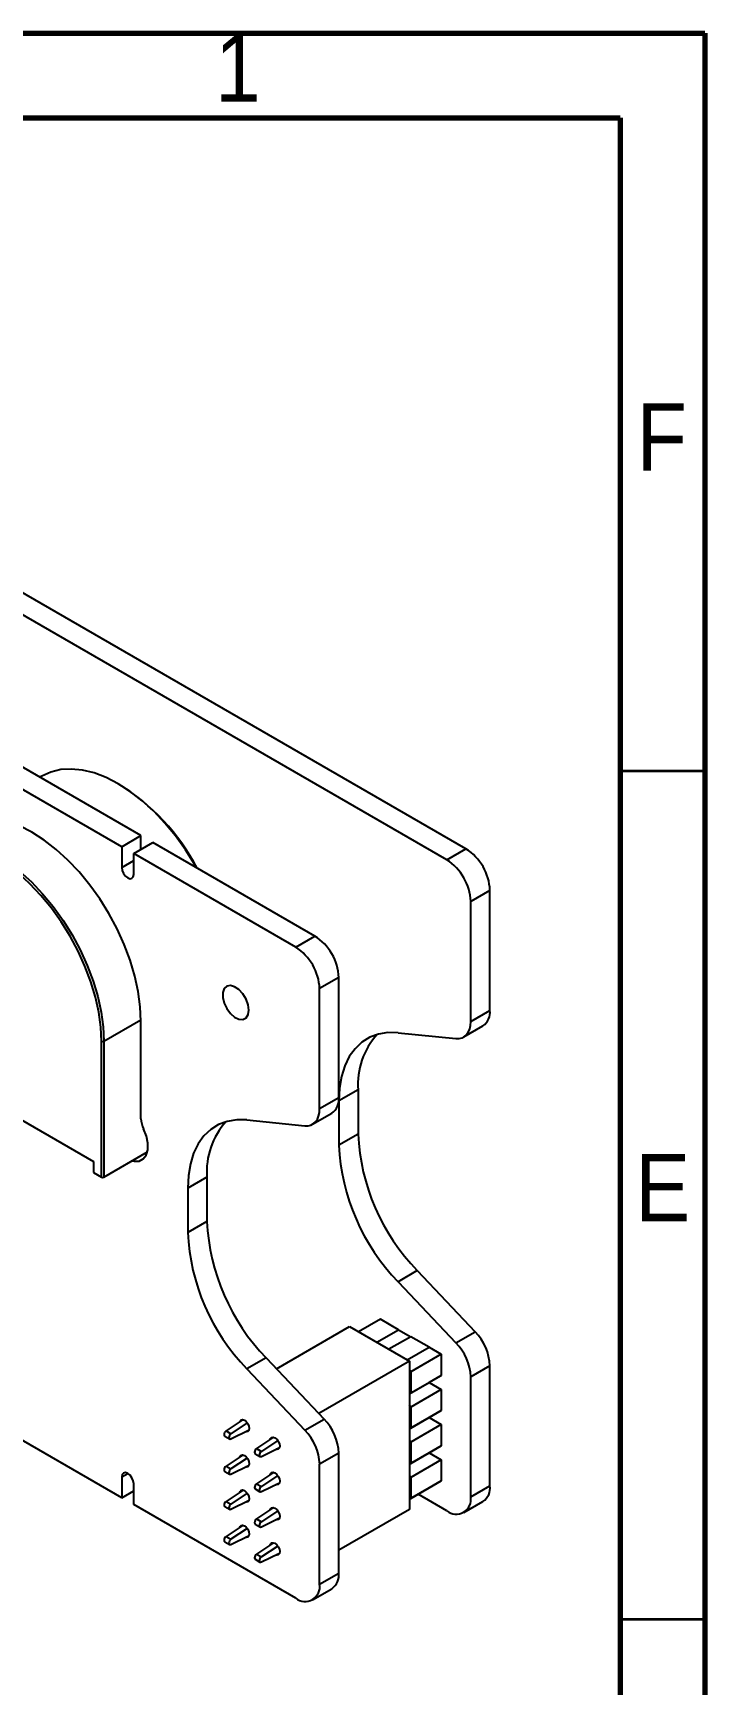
# Model space of a CAD drawing. Header units: millimetres. Extents: x 15 to 415, y 5 to 292.
# Drawn here: x 375.4 to 415, y 194.6 to 292 of the extents above; entities that cross this region are included whole.
import ezdxf

# ---------------------------------------------------------------- set-up
doc = ezdxf.new("R2010")
doc.units = ezdxf.units.MM
doc.linetypes.add('SLD-Solid', pattern=[0])
doc.styles.add('SLDTEXTSTYLE2', font='GOTHIC.TTF', dxfattribs={"width": 0.913})

msp = doc.modelspace()

# ---------------------------------------------------------------- linework, layer by layer
at = {"color": 7, "linetype": 'SLD-Solid', "lineweight": 70}
for p, q in [((15, 292), (415, 292)), ((415, 292), (415, 5)), ((20, 287), (410, 287)), ((410, 287), (410, 10))]:
    msp.add_line(p, q, dxfattribs=at)
at = {"color": 7, "linetype": 'SLD-Solid', "lineweight": 25}
for p, q in [((400.912, 243.908), (340.101, 279.013)), ((399.781, 243.255), (338.97, 278.36)), ((381.75, 244.684), (341.445, 267.951)), ((380.618, 244.03), (340.313, 267.298)), ((375.907, 248.19), (375.791, 248.123)), ((380.618, 244.03), (381.75, 244.684)), ((381.75, 243.867), (381.75, 244.684)), ((380.618, 244.03), (380.618, 242.806)), ((381.326, 243.622), (382.457, 244.275)), ((381.326, 242.397), (381.326, 243.622)), ((390.872, 238.111), (381.326, 243.622)), ((392.003, 238.765), (382.457, 244.275)), ((399.781, 243.255), (400.912, 243.908)), ((402.327, 241.458), (401.195, 240.805)), ((401.195, 233.731), (401.195, 240.805)), ((402.327, 234.384), (402.327, 241.458)), ((390.872, 238.111), (392.003, 238.765)), ((393.417, 236.315), (392.286, 235.662)), ((393.417, 229.241), (393.417, 236.315)), ((392.286, 228.588), (392.286, 235.662)), ((381.75, 227.995), (381.75, 233.742)), ((401.195, 233.731), (402.327, 234.384)), ((396.909, 233.064), (400.322, 232.726)), ((400.781, 232.815), (401.912, 233.469)), ((367.29, 232.21), (378.957, 225.475)), ((379.416, 224.556), (379.416, 232.558)), ((379.558, 232.558), (379.558, 224.556)), ((392.286, 228.588), (393.417, 229.241)), ((394.548, 229.698), (393.417, 229.045)), ((393.417, 229.045), (393.417, 226.435)), ((394.548, 229.698), (394.548, 227.088)), ((388, 227.921), (391.413, 227.583)), ((391.871, 227.672), (393.003, 228.325)), ((394.548, 227.088), (393.417, 226.435)), ((379.558, 224.556), (382.13, 226.041)), ((378.957, 225.475), (378.957, 224.822)), ((378.957, 224.822), (379.416, 224.556)), ((385.639, 224.555), (384.508, 223.902)), ((385.639, 224.555), (385.639, 221.945)), ((384.508, 223.902), (384.508, 221.292)), ((385.639, 221.945), (384.508, 221.292)), ((398.041, 219.037), (396.909, 218.384)), ((396.909, 218.384), (400.322, 214.781)), ((398.041, 219.037), (401.454, 215.434)), ((389.742, 213.248), (394.054, 215.737)), ((394.054, 215.737), (397.589, 213.696)), ((395.864, 216.18), (394.575, 215.436)), ((395.653, 214.814), (396.941, 215.558)), ((396.941, 215.558), (395.864, 216.18)), ((396.941, 215.558), (397.66, 215.143)), ((400.322, 214.781), (401.454, 215.434)), ((397.66, 215.143), (396.371, 214.399)), ((397.449, 213.777), (398.737, 214.521)), ((398.737, 214.521), (397.66, 215.143)), ((398.737, 214.521), (399.456, 214.106)), ((380.618, 205.653), (366.316, 213.91)), ((389.131, 213.894), (388, 213.241)), ((389.131, 213.894), (392.544, 210.291)), ((397.589, 213.696), (392.242, 210.61)), ((397.589, 213.696), (397.589, 204.959)), ((399.456, 214.106), (397.66, 213.069)), ((399.456, 214.106), (399.456, 212.862)), ((402.327, 213.421), (401.195, 212.768)), ((402.327, 206.347), (402.327, 213.421)), ((388, 213.241), (391.413, 209.638)), ((397.66, 213.069), (397.589, 213.192)), ((397.589, 211.784), (398.737, 212.447)), ((397.66, 213.069), (397.66, 211.825)), ((397.66, 211.825), (399.456, 212.862)), ((399.456, 212.862), (398.737, 212.447)), ((398.737, 212.447), (399.456, 212.032)), ((401.195, 205.694), (401.195, 212.768)), ((397.589, 211.784), (397.66, 211.825)), ((399.456, 212.032), (397.66, 210.995)), ((399.456, 212.032), (399.456, 210.787)), ((397.66, 210.995), (397.589, 211.118)), ((398.737, 210.373), (397.589, 209.71)), ((397.66, 210.995), (397.66, 209.751)), ((397.66, 209.751), (399.456, 210.787)), ((399.456, 210.787), (398.737, 210.373)), ((398.737, 210.373), (399.456, 209.958)), ((387.778, 210.254), (386.771, 209.585)), ((386.771, 209.585), (387.054, 209.421)), ((388.019, 210.063), (387.054, 209.421)), ((387.054, 209.121), (388.123, 209.646)), ((391.413, 209.638), (392.544, 210.291)), ((397.589, 209.71), (397.66, 209.751)), ((399.456, 209.958), (397.66, 208.921)), ((399.456, 209.958), (399.456, 208.713)), ((386.688, 209.281), (386.971, 209.117)), ((389.574, 209.217), (388.567, 208.548)), ((388.567, 208.548), (388.85, 208.385)), ((389.815, 209.026), (388.85, 208.385)), ((388.85, 208.084), (389.919, 208.609)), ((397.66, 208.921), (397.589, 209.044)), ((397.66, 208.921), (397.66, 207.677)), ((397.66, 207.677), (399.456, 208.713)), ((399.456, 208.713), (398.737, 208.299)), ((387.778, 208.18), (386.771, 207.511)), ((386.771, 207.511), (387.054, 207.347)), ((388.019, 207.989), (387.054, 207.347)), ((387.054, 207.047), (388.123, 207.572)), ((388.484, 208.244), (388.767, 208.08)), ((393.417, 208.278), (392.286, 207.625)), ((392.286, 200.551), (392.286, 207.625)), ((393.417, 201.204), (393.417, 208.278)), ((398.737, 208.299), (397.589, 207.636)), ((397.589, 207.636), (397.66, 207.677)), ((399.456, 207.884), (397.66, 206.847)), ((398.737, 208.299), (399.456, 207.884)), ((399.456, 207.884), (399.456, 206.639)), ((380.618, 206.878), (380.618, 205.653)), ((381.326, 205.245), (381.326, 206.47)), ((386.688, 207.206), (386.971, 207.043)), ((389.574, 207.143), (388.567, 206.474)), ((388.567, 206.474), (388.85, 206.311)), ((389.815, 206.952), (388.85, 206.311)), ((388.85, 206.01), (389.919, 206.535)), ((397.66, 206.847), (397.589, 206.97)), ((397.66, 206.847), (397.66, 205.603)), ((397.66, 205.603), (399.456, 206.639)), ((399.456, 206.639), (398.737, 206.225)), ((380.618, 205.653), (381.326, 206.061)), ((387.778, 206.106), (386.771, 205.437)), ((388.019, 205.915), (387.054, 205.273)), ((387.054, 204.973), (388.123, 205.498)), ((388.484, 206.17), (388.767, 206.006)), ((398.737, 206.225), (397.589, 205.562)), ((397.589, 205.562), (397.66, 205.603)), ((399.781, 204.877), (398.092, 205.852)), ((401.195, 205.694), (402.327, 206.347)), ((390.872, 199.734), (381.326, 205.245)), ((386.688, 205.132), (386.971, 204.969)), ((386.771, 205.437), (387.054, 205.273)), ((389.574, 205.069), (388.567, 204.4)), ((389.815, 204.878), (388.85, 204.237)), ((397.589, 204.959), (393.417, 202.551)), ((400.781, 204.778), (401.912, 205.432)), ((387.778, 204.032), (386.771, 203.363)), ((388.019, 203.841), (387.054, 203.199)), ((388.484, 204.096), (388.767, 203.932)), ((388.567, 204.4), (388.85, 204.237)), ((388.85, 203.936), (389.919, 204.461)), ((386.688, 203.058), (386.971, 202.895)), ((386.771, 203.363), (387.054, 203.199)), ((387.054, 202.899), (388.123, 203.424)), ((389.574, 202.995), (388.567, 202.326)), ((389.815, 202.804), (388.85, 202.163)), ((388.484, 202.022), (388.767, 201.858)), ((388.567, 202.326), (388.85, 202.163)), ((388.85, 201.862), (389.919, 202.387)), ((392.286, 200.551), (393.417, 201.204)), ((391.871, 199.635), (393.003, 200.288))]:
    msp.add_line(p, q, dxfattribs=at)
at = {"color": 7, "linetype": 'SLD-Solid', "lineweight": 35}
for p, q in [((410, 248.5), (415, 248.5)), ((410, 198.5), (415, 198.5))]:
    msp.add_line(p, q, dxfattribs=at)
at = {"color": 8, "linetype": 'SLD-Solid', "lineweight": 25}
for p, q in [((380.618, 242.806), (381.326, 243.214)), ((379.558, 232.558), (381.749, 233.824)), ((380.618, 206.878), (380.972, 207.082))]:
    msp.add_line(p, q, dxfattribs=at)
at = {"color": 7, "linetype": 'SLD-Solid', "lineweight": 25, "flags": 128}
for points in [[(385.019, 242.796), (384.906, 242.994), (384.374, 243.851), (383.792, 244.664), (383.168, 245.423), (382.508, 246.119), (381.822, 246.743), (381.119, 247.287), (380.406, 247.745), (379.694, 248.11), (378.99, 248.378), (378.304, 248.546), (377.645, 248.611), (377.021, 248.573), (376.438, 248.432), (375.907, 248.19)], [(381.75, 233.742), (381.709, 234.597), (381.589, 235.489), (381.389, 236.405), (381.113, 237.334), (380.764, 238.265), (380.346, 239.185), (379.865, 240.084), (379.327, 240.95), (378.739, 241.772), (378.107, 242.54), (377.44, 243.243), (376.747, 243.874), (376.036, 244.425), (375.315, 244.887), (374.595, 245.256), (373.883, 245.528), (373.19, 245.697), (372.523, 245.763), (371.892, 245.725), (371.303, 245.582), (370.765, 245.338), (370.284, 244.994), (370.143, 244.863)], [(366.848, 240.443), (366.87, 240.706), (366.989, 241.449), (367.187, 242.127), (367.46, 242.731), (367.805, 243.253), (368.218, 243.686), (368.694, 244.026), (369.226, 244.268), (369.808, 244.409), (370.433, 244.447), (371.092, 244.382), (371.778, 244.214), (372.481, 243.946), (373.194, 243.581), (373.906, 243.123), (374.61, 242.579), (375.296, 241.955), (375.955, 241.259), (376.58, 240.5), (377.162, 239.687), (377.694, 238.831), (378.169, 237.942), (378.582, 237.031), (378.928, 236.111), (379.201, 235.192), (379.398, 234.286), (379.518, 233.404), (379.558, 232.558)], [(379.416, 232.558), (379.377, 233.395), (379.259, 234.267), (379.063, 235.162), (378.793, 236.071), (378.452, 236.982), (378.043, 237.882), (377.573, 238.761), (377.047, 239.608), (376.471, 240.412), (375.854, 241.163), (375.202, 241.851), (374.524, 242.468), (373.828, 243.006), (373.123, 243.459), (372.419, 243.82), (371.723, 244.085), (371.045, 244.251), (370.393, 244.315), (369.775, 244.278), (369.199, 244.138), (368.714, 243.922)], [(380.618, 242.806), (380.645, 242.634), (380.722, 242.457), (380.837, 242.302), (380.972, 242.193), (381.107, 242.146), (381.222, 242.168), (381.299, 242.257), (381.326, 242.397)], [(388.114, 234.396), (388.072, 234.712), (387.95, 235.042), (387.761, 235.351), (387.527, 235.605), (387.272, 235.777), (387.024, 235.848), (386.809, 235.81), (386.652, 235.667), (386.569, 235.436), (386.569, 235.14), (386.652, 234.812), (386.809, 234.488), (387.024, 234.203), (387.272, 233.987), (387.527, 233.864), (387.761, 233.847), (387.95, 233.939), (388.072, 234.129), (388.114, 234.396)], [(400.322, 232.726), (400.508, 232.727), (400.678, 232.767), (400.829, 232.846), (400.957, 232.961), (401.06, 233.111), (401.134, 233.292), (401.18, 233.5), (401.195, 233.731)], [(396.909, 233.064), (396.31, 233.074), (395.749, 232.984), (395.234, 232.793), (394.772, 232.505), (394.37, 232.124), (394.034, 231.655), (393.767, 231.104), (393.573, 230.48), (393.456, 229.79), (393.417, 229.045)], [(388, 227.921), (387.4, 227.931), (386.839, 227.84), (386.325, 227.65), (385.863, 227.362), (385.461, 226.98), (385.124, 226.511), (384.857, 225.961), (384.664, 225.336), (384.547, 224.647), (384.508, 223.902)], [(391.413, 227.583), (391.599, 227.584), (391.769, 227.624), (391.919, 227.703), (392.047, 227.818), (392.15, 227.968), (392.225, 228.149), (392.27, 228.357), (392.286, 228.588)], [(381.228, 225.521), (381.345, 225.494), (381.642, 225.5), (381.886, 225.622), (382.061, 225.849), (382.154, 226.166), (382.157, 226.55), (382.071, 226.972), (381.901, 227.403)], [(386.771, 209.585), (386.724, 209.543), (386.685, 209.487), (386.659, 209.425), (386.65, 209.365), (386.659, 209.315), (386.685, 209.283), (386.688, 209.281)], [(387.054, 209.421), (387.007, 209.38), (386.968, 209.324), (386.942, 209.262), (386.933, 209.202), (386.942, 209.152), (386.968, 209.119), (387.007, 209.109), (387.054, 209.121)], [(387.575, 210.118), (387.591, 210.171), (387.652, 210.242), (387.744, 210.26), (387.852, 210.222), (387.96, 210.135), (388.052, 210.011), (388.113, 209.87), (388.135, 209.732), (388.113, 209.62), (388.052, 209.549), (387.96, 209.531), (387.911, 209.542)], [(388.567, 208.548), (388.52, 208.506), (388.481, 208.451), (388.455, 208.388), (388.446, 208.328), (388.455, 208.278), (388.481, 208.246), (388.484, 208.244)], [(389.371, 209.082), (389.387, 209.135), (389.448, 209.205), (389.54, 209.223), (389.648, 209.185), (389.756, 209.098), (389.848, 208.974), (389.91, 208.833), (389.931, 208.695), (389.91, 208.583), (389.848, 208.512), (389.756, 208.495), (389.707, 208.505)], [(386.771, 207.511), (386.724, 207.469), (386.685, 207.413), (386.659, 207.351), (386.65, 207.291), (386.659, 207.241), (386.685, 207.209), (386.688, 207.206)], [(387.575, 208.044), (387.591, 208.097), (387.652, 208.168), (387.744, 208.186), (387.852, 208.148), (387.96, 208.061), (388.052, 207.937), (388.113, 207.796), (388.135, 207.658), (388.113, 207.546), (388.052, 207.475), (387.96, 207.457), (387.911, 207.468)], [(388.85, 208.385), (388.803, 208.343), (388.764, 208.287), (388.738, 208.225), (388.729, 208.165), (388.738, 208.115), (388.764, 208.082), (388.803, 208.072), (388.85, 208.084)], [(381.326, 206.47), (381.299, 206.641), (381.222, 206.818), (381.107, 206.973), (380.972, 207.082), (380.837, 207.129), (380.722, 207.107), (380.645, 207.019), (380.618, 206.878)], [(387.054, 207.347), (387.007, 207.306), (386.968, 207.25), (386.942, 207.188), (386.933, 207.128), (386.942, 207.078), (386.968, 207.045), (387.007, 207.035), (387.054, 207.047)], [(388.567, 206.474), (388.52, 206.432), (388.481, 206.377), (388.455, 206.314), (388.446, 206.254), (388.455, 206.204), (388.481, 206.172), (388.484, 206.17)], [(389.371, 207.008), (389.387, 207.061), (389.448, 207.131), (389.54, 207.149), (389.648, 207.111), (389.756, 207.024), (389.848, 206.9), (389.91, 206.759), (389.931, 206.621), (389.91, 206.509), (389.848, 206.438), (389.756, 206.421), (389.707, 206.431)], [(387.575, 205.97), (387.591, 206.023), (387.652, 206.094), (387.744, 206.112), (387.852, 206.074), (387.96, 205.987), (388.052, 205.863), (388.113, 205.722), (388.135, 205.584), (388.113, 205.472), (388.052, 205.401), (387.96, 205.383), (387.911, 205.394)], [(388.85, 206.311), (388.803, 206.269), (388.764, 206.213), (388.738, 206.151), (388.729, 206.091), (388.738, 206.041), (388.764, 206.008), (388.803, 205.998), (388.85, 206.01)], [(386.771, 205.437), (386.724, 205.395), (386.685, 205.339), (386.659, 205.277), (386.65, 205.217), (386.659, 205.167), (386.685, 205.135), (386.688, 205.132)], [(387.054, 205.273), (387.007, 205.232), (386.968, 205.176), (386.942, 205.114), (386.933, 205.054), (386.942, 205.004), (386.968, 204.971), (387.007, 204.961), (387.054, 204.973)], [(389.371, 204.934), (389.387, 204.987), (389.448, 205.057), (389.54, 205.075), (389.648, 205.037), (389.756, 204.95), (389.848, 204.826), (389.91, 204.685), (389.931, 204.547), (389.91, 204.435), (389.848, 204.364), (389.756, 204.346), (389.707, 204.357)], [(387.575, 203.896), (387.591, 203.949), (387.652, 204.02), (387.744, 204.038), (387.852, 204), (387.96, 203.913), (388.052, 203.789), (388.113, 203.648), (388.135, 203.51), (388.113, 203.398), (388.052, 203.327), (387.96, 203.309), (387.911, 203.32)], [(388.567, 204.4), (388.52, 204.358), (388.481, 204.303), (388.455, 204.24), (388.446, 204.18), (388.455, 204.13), (388.481, 204.098), (388.484, 204.096)], [(388.85, 204.237), (388.803, 204.195), (388.764, 204.139), (388.738, 204.077), (388.729, 204.017), (388.738, 203.967), (388.764, 203.934), (388.803, 203.924), (388.85, 203.936)], [(386.771, 203.363), (386.724, 203.321), (386.685, 203.265), (386.659, 203.203), (386.65, 203.143), (386.659, 203.093), (386.685, 203.061), (386.688, 203.058)], [(387.054, 203.199), (387.007, 203.158), (386.968, 203.102), (386.942, 203.04), (386.933, 202.98), (386.942, 202.93), (386.968, 202.897), (387.007, 202.887), (387.054, 202.899)], [(389.371, 202.86), (389.387, 202.913), (389.448, 202.983), (389.54, 203.001), (389.648, 202.963), (389.756, 202.876), (389.848, 202.752), (389.91, 202.611), (389.931, 202.473), (389.91, 202.361), (389.848, 202.29), (389.756, 202.272), (389.707, 202.283)], [(388.567, 202.326), (388.52, 202.284), (388.481, 202.229), (388.455, 202.166), (388.446, 202.106), (388.455, 202.056), (388.481, 202.024), (388.484, 202.022)], [(388.85, 202.163), (388.803, 202.121), (388.764, 202.065), (388.738, 202.003), (388.729, 201.943), (388.738, 201.893), (388.764, 201.86), (388.803, 201.85), (388.85, 201.862)]]:
    msp.add_lwpolyline(points, dxfattribs=at)
at = {"color": 7, "linetype": 'SLD-Solid', "lineweight": 25}
for centre, radius, start, end in [((373.643, 236.755), 12.906, 27.7969, 58.20237), ((399.256, 241.319), 3.074, 2.60549, 57.39454), ((398.125, 240.666), 3.074, 2.60549, 57.39454), ((390.347, 236.175), 3.074, 2.60549, 57.39454), ((389.215, 235.522), 3.074, 2.60549, 57.39454), ((401.34, 234.279), 0.992, 305.21808, 6.09401), ((398.942, 230.005), 4.405, 137.78555, 183.99777), ((379.487, 232.695), 0.154, 242.60909, 297.39099), ((392.431, 229.136), 0.992, 305.21808, 6.09401), ((383.134, 228.033), 1.384, 181.57966, 207.1083), ((390.033, 224.862), 4.405, 137.78555, 183.99777), ((406.956, 227.687), 12.422, 182.76389, 224.13301), ((405.825, 227.034), 12.422, 182.76389, 224.13301), ((379.487, 224.693), 0.154, 242.60909, 297.39099), ((396.915, 221.891), 12.422, 182.76389, 224.13301), ((398.047, 222.544), 12.422, 182.76389, 224.13301), ((399.213, 213.266), 3.118, 2.84946, 44.04749), ((398.081, 212.613), 3.118, 2.84946, 44.04749), ((389.172, 207.47), 3.118, 2.84946, 44.04749), ((390.303, 208.123), 3.118, 2.84946, 44.04749), ((400.333, 205.554), 0.873, 230.79667, 9.21399), ((401.381, 206.223), 0.953, 303.8431, 7.46892), ((392.472, 201.08), 0.953, 303.8431, 7.46892), ((391.424, 200.411), 0.873, 230.79667, 9.21399)]:
    msp.add_arc(centre, radius, start, end, dxfattribs=at)

# ---------------------------------------------------------------- texts
at = {"color": 7, "linetype": 'Continuous', "lineweight": 0, "char_height": 3.969, "attachment_point": 2, "style": 'SLDTEXTSTYLE2'}
for s, insert in [('1', (387.46, 291.92)), ('F', (412.458, 270.17)), ('E', (412.508, 225.92))]:
    msp.add_mtext(s, dxfattribs=dict(at, insert=insert))

doc.saveas('drawing.dxf')
